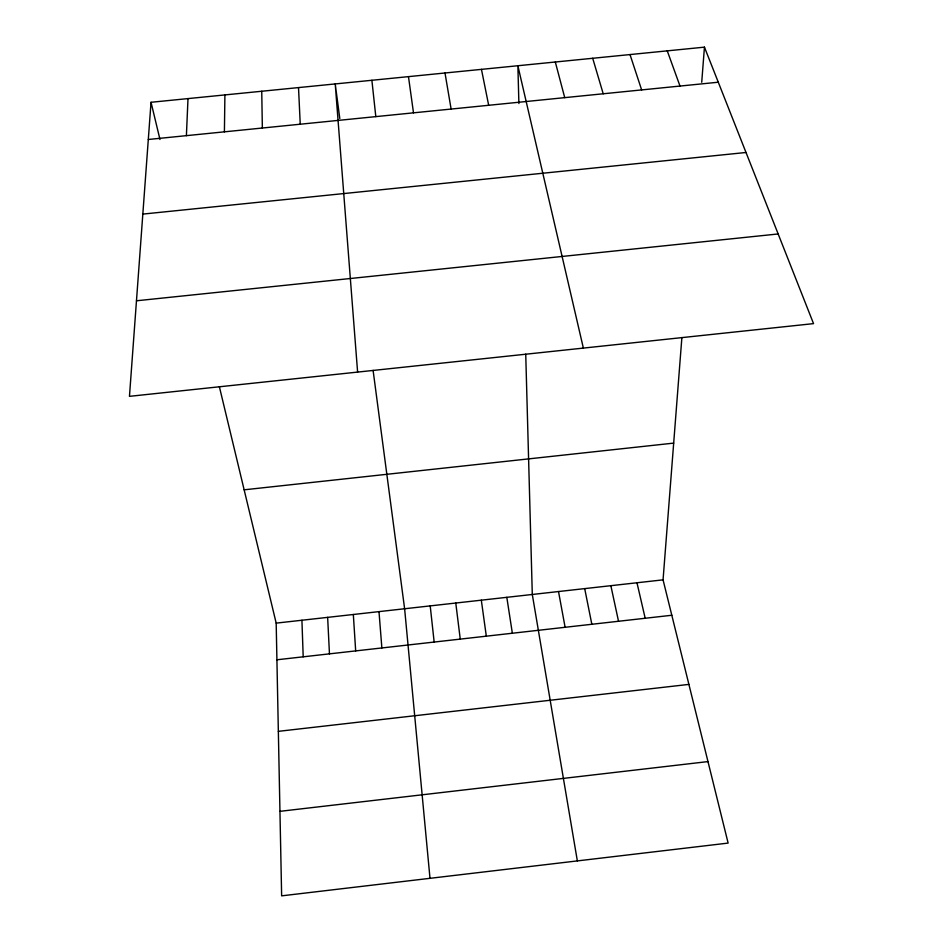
<?xml version="1.0" encoding="UTF-8"?>
<svg xmlns="http://www.w3.org/2000/svg" width="943" height="943" viewBox="0 0 943 943"><rect width="100%" height="100%" fill="white"/><g stroke="black" fill="none" stroke-linecap="round" stroke-linejoin="round"><path stroke-width="1.41" d="M224.41 131.831L224.906 94.925M186.396 135.651L187.999 98.602M151.033 102.28L129.462 396.343L813.538 323.626L704.445 47.15L151.033 102.28L159.98 139.493M219.377 386.724L276.181 623.123L281.639 895.85L728.126 843.089L663.059 579.851L681.883 337.559M701.722 82.265L704.445 47.15M279.941 811.334L707.981 761.59M278.35 731.344L688.897 684.394M276.181 623.123L663.059 579.851M276.912 659.782L671.817 615.26M244.154 489.818L673.679 443.116M136.476 300.782L778.152 233.958M142.829 214.096L746.007 152.483M148.31 139.481L718.283 82.218M667.255 50.851L679.997 86.061M630.007 54.564L641.641 89.915M592.699 58.277L603.214 93.77M555.309 62.002L564.727 97.636M583.363 348.097L517.872 65.739L518.898 103.553M636.973 582.762L645.189 618.266M610.852 585.686L618.525 621.272M481.46 69.358L488.674 105.286M584.695 588.609L591.839 624.278M558.515 591.544L565.116 627.295M445.002 73L451.119 109.058M577.352 860.912L532.3 594.479L525.734 354.155M506.815 597.32L512.355 633.236M408.472 76.631L413.494 112.83M481.319 600.184L486.317 636.171M339.81 118.606L335.225 83.927L357.609 372.096M373.098 370.387L404.618 608.754L429.996 878.322M455.775 603.037L460.255 639.118M430.208 605.901L434.157 642.053M371.884 80.285L375.809 116.626M378.992 611.63L381.868 647.947M353.33 614.494L355.676 650.906M327.645 617.37L329.461 653.853M298.518 87.593L300.239 124.217M301.925 620.246L303.198 656.811M261.741 91.247L262.354 128.024"/></g></svg>
